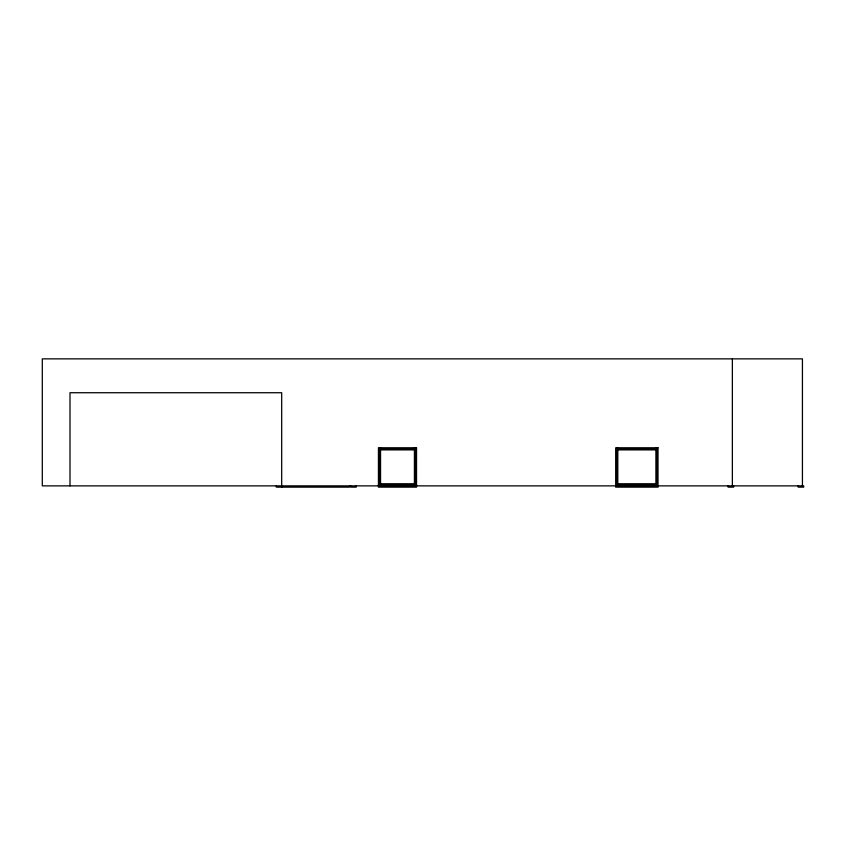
<?xml version="1.0" encoding="UTF-8"?>
<svg xmlns="http://www.w3.org/2000/svg" width="846" height="846" viewBox="0 0 846 846"><rect width="100%" height="100%" fill="white"/><g stroke="black" fill="none" stroke-linecap="round" stroke-linejoin="round"><path stroke-width="1.27" d="M380.552 448.824L414.413 448.824M617.802 448.824L655.904 448.824M380.552 449.882L414.413 449.882M617.802 449.882L655.904 449.882M380.552 483.753L414.413 483.753M617.802 483.753L655.904 483.753M380.552 484.811L414.413 484.811M617.802 484.811L655.904 484.811M802.431 485.868L802.431 358.863L42.3 358.863L42.3 485.868L803.7 485.868L803.7 487.137L798.201 487.137L798.201 485.784M733.63 485.868L733.63 487.137L728.131 487.137L728.131 485.868M732.361 358.863L732.361 485.868M656.961 447.767L656.961 485.868M655.904 447.767L655.904 485.868M617.802 447.767L617.802 485.868M616.745 447.767L616.745 485.868M415.471 447.767L415.471 485.868M414.413 447.767L414.413 485.868M380.552 447.767L380.552 485.868M379.494 447.767L379.494 485.868M356.219 485.868L356.219 487.137L350.709 487.137L350.709 485.868M349.546 485.868L349.546 487.137L276.304 487.137L276.304 485.868M281.813 485.868L281.813 487.137M281.686 485.868L281.686 392.734L70.007 392.734L70.007 485.868M416.539 447.767L378.437 447.767L378.437 487.137L416.539 487.137L416.539 447.767M658.019 447.767L615.687 447.767L615.687 487.137L658.019 487.137L658.019 447.767"/></g></svg>
